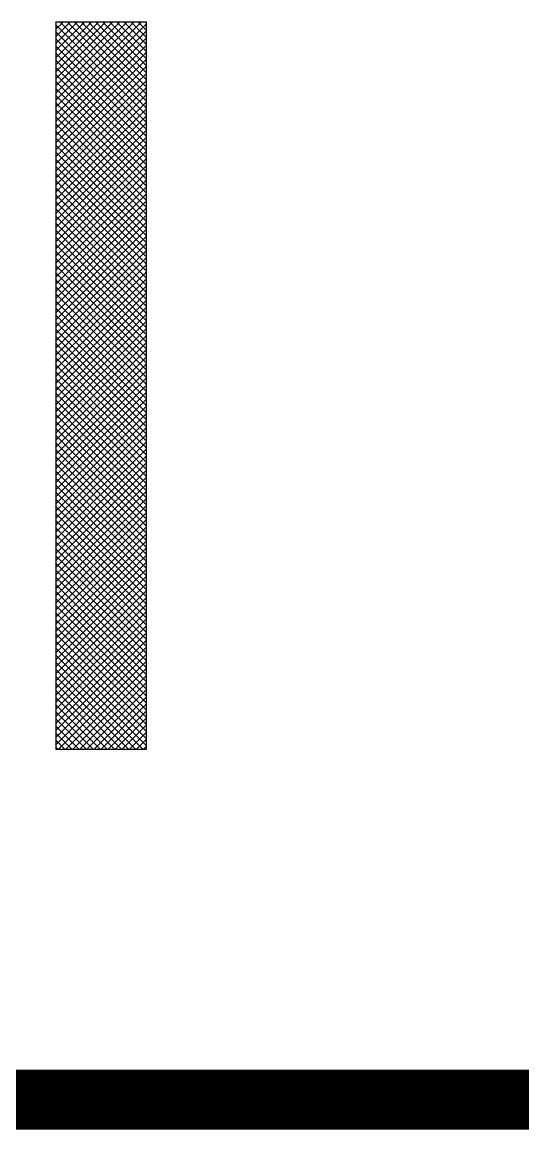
# Model space of a CAD drawing. Extents: x 610887 to 611781, y -400493 to -399849.
# Drawn here: x 611060.43 to 611065.1, y -400442.33 to -400431.99 of the extents above; entities that cross this region are included whole.
import ezdxf

# ---------------------------------------------------------------- set-up
doc = ezdxf.new("R2010")
doc.units = 0
doc.header["$LTSCALE"] = 1000
doc.layers.get('0').update_dxf_attribs({"linetype": 'CONTINUOUS'})
doc.layers.add('9-BOX', color=7, linetype='CONTINUOUS')

# ---------------------------------------------------------------- blocks, each defined once
blk = doc.blocks.new('*X15')
at = {"color": 0}
for p, q in [((237825.699, 346149.331), (237826.766, 346150.398)), ((237825.699, 346149.42), (237826.677, 346150.398)), ((237825.699, 346149.508), (237826.589, 346150.398)), ((237825.699, 346149.597), (237826.5, 346150.398)), ((237825.699, 346149.685), (237826.412, 346150.398)), ((237825.699, 346149.773), (237826.324, 346150.398)), ((237825.699, 346149.862), (237826.235, 346150.398)), ((237825.699, 346149.95), (237826.147, 346150.398)), ((237825.699, 346150.038), (237826.059, 346150.398)), ((237825.699, 346150.127), (237825.97, 346150.398)), ((237825.699, 346150.215), (237825.882, 346150.398)), ((237825.699, 346150.304), (237825.793, 346150.398)), ((237825.699, 346150.392), (237825.705, 346150.398)), ((237826.833, 346149.323), (237825.758, 346150.398)), ((237826.833, 346149.411), (237825.846, 346150.398)), ((237826.833, 346149.5), (237825.935, 346150.398)), ((237826.833, 346149.588), (237826.023, 346150.398)), ((237826.833, 346149.677), (237826.112, 346150.398)), ((237826.833, 346149.765), (237826.2, 346150.398)), ((237826.833, 346149.853), (237826.288, 346150.398)), ((237826.833, 346149.942), (237826.377, 346150.398)), ((237826.833, 346150.03), (237826.465, 346150.398)), ((237826.833, 346150.119), (237826.554, 346150.398)), ((237826.833, 346150.207), (237826.642, 346150.398)), ((237826.833, 346150.295), (237826.73, 346150.398)), ((237826.833, 346150.384), (237826.819, 346150.398)), ((237825.699, 346149.243), (237826.833, 346150.377)), ((237826.833, 346149.235), (237825.699, 346150.369)), ((237825.699, 346149.155), (237826.833, 346150.289)), ((237826.833, 346149.146), (237825.699, 346150.28)), ((237825.699, 346149.066), (237826.833, 346150.2)), ((237826.833, 346149.058), (237825.699, 346150.192)), ((237825.699, 346148.978), (237826.833, 346150.112)), ((237826.833, 346148.97), (237825.699, 346150.104)), ((237825.699, 346148.889), (237826.833, 346150.023)), ((237826.833, 346148.881), (237825.699, 346150.015)), ((237825.699, 346148.801), (237826.833, 346149.935)), ((237826.833, 346148.793), (237825.699, 346149.927)), ((237825.699, 346148.713), (237826.833, 346149.847)), ((237826.833, 346148.704), (237825.699, 346149.838)), ((237825.699, 346148.624), (237826.833, 346149.758)), ((237826.833, 346148.616), (237825.699, 346149.75)), ((237825.699, 346148.536), (237826.833, 346149.67)), ((237826.833, 346148.528), (237825.699, 346149.662)), ((237825.699, 346148.447), (237826.833, 346149.581)), ((237826.833, 346148.439), (237825.699, 346149.573)), ((237825.699, 346148.359), (237826.833, 346149.493)), ((237826.833, 346148.351), (237825.699, 346149.485)), ((237825.699, 346148.271), (237826.833, 346149.405)), ((237826.833, 346148.262), (237825.699, 346149.396)), ((237825.699, 346148.182), (237826.833, 346149.316)), ((237826.833, 346148.174), (237825.699, 346149.308)), ((237825.699, 346148.094), (237826.833, 346149.228)), ((237826.833, 346148.086), (237825.699, 346149.22)), ((237825.699, 346148.006), (237826.833, 346149.14)), ((237826.833, 346147.997), (237825.699, 346149.131)), ((237825.699, 346147.917), (237826.833, 346149.051)), ((237826.833, 346147.909), (237825.699, 346149.043)), ((237825.699, 346147.829), (237826.833, 346148.963)), ((237826.833, 346147.82), (237825.699, 346148.954)), ((237825.699, 346147.74), (237826.833, 346148.874)), ((237826.833, 346147.732), (237825.699, 346148.866)), ((237825.699, 346147.652), (237826.833, 346148.786)), ((237826.833, 346147.644), (237825.699, 346148.778)), ((237825.699, 346147.564), (237826.833, 346148.698)), ((237826.833, 346147.555), (237825.699, 346148.689)), ((237825.699, 346147.475), (237826.833, 346148.609)), ((237826.833, 346147.467), (237825.699, 346148.601)), ((237825.699, 346147.387), (237826.833, 346148.521)), ((237826.833, 346147.379), (237825.699, 346148.513)), ((237825.699, 346147.298), (237826.833, 346148.432)), ((237826.833, 346147.29), (237825.699, 346148.424)), ((237825.699, 346147.21), (237826.833, 346148.344)), ((237826.833, 346147.202), (237825.699, 346148.336)), ((237825.699, 346147.122), (237826.833, 346148.256)), ((237826.833, 346147.113), (237825.699, 346148.247)), ((237825.699, 346147.033), (237826.833, 346148.167)), ((237826.833, 346147.025), (237825.699, 346148.159)), ((237825.699, 346146.945), (237826.833, 346148.079)), ((237826.833, 346146.937), (237825.699, 346148.071)), ((237825.699, 346146.856), (237826.833, 346147.99)), ((237826.833, 346146.848), (237825.699, 346147.982)), ((237825.699, 346146.768), (237826.833, 346147.902)), ((237826.833, 346146.76), (237825.699, 346147.894)), ((237825.699, 346146.68), (237826.833, 346147.814)), ((237826.833, 346146.671), (237825.699, 346147.805)), ((237825.699, 346146.591), (237826.833, 346147.725)), ((237826.833, 346146.583), (237825.699, 346147.717)), ((237825.699, 346146.503), (237826.833, 346147.637)), ((237826.833, 346146.495), (237825.699, 346147.629)), ((237825.699, 346146.415), (237826.833, 346147.549)), ((237826.833, 346146.406), (237825.699, 346147.54)), ((237825.699, 346146.326), (237826.833, 346147.46)), ((237826.833, 346146.318), (237825.699, 346147.452)), ((237825.699, 346146.238), (237826.833, 346147.372)), ((237826.833, 346146.229), (237825.699, 346147.363)), ((237825.699, 346146.149), (237826.833, 346147.283)), ((237826.833, 346146.141), (237825.699, 346147.275)), ((237825.699, 346146.061), (237826.833, 346147.195)), ((237826.833, 346146.053), (237825.699, 346147.187)), ((237825.699, 346145.973), (237826.833, 346147.107)), ((237826.833, 346145.964), (237825.699, 346147.098)), ((237825.699, 346145.884), (237826.833, 346147.018)), ((237826.833, 346145.876), (237825.699, 346147.01)), ((237825.699, 346145.796), (237826.833, 346146.93)), ((237826.833, 346145.788), (237825.699, 346146.922)), ((237825.699, 346145.707), (237826.833, 346146.841)), ((237826.833, 346145.699), (237825.699, 346146.833)), ((237825.699, 346145.619), (237826.833, 346146.753)), ((237826.833, 346145.611), (237825.699, 346146.745)), ((237825.699, 346145.531), (237826.833, 346146.665)), ((237826.833, 346145.522), (237825.699, 346146.656)), ((237825.699, 346145.442), (237826.833, 346146.576)), ((237826.833, 346145.434), (237825.699, 346146.568)), ((237825.699, 346145.354), (237826.833, 346146.488)), ((237826.833, 346145.346), (237825.699, 346146.48)), ((237825.699, 346145.265), (237826.833, 346146.399)), ((237826.833, 346145.257), (237825.699, 346146.391)), ((237825.699, 346145.177), (237826.833, 346146.311)), ((237826.833, 346145.169), (237825.699, 346146.303)), ((237825.699, 346145.089), (237826.833, 346146.223)), ((237826.833, 346145.08), (237825.699, 346146.214)), ((237825.699, 346145), (237826.833, 346146.134)), ((237826.833, 346144.992), (237825.699, 346146.126)), ((237825.699, 346144.912), (237826.833, 346146.046)), ((237826.833, 346144.904), (237825.699, 346146.038)), ((237825.699, 346144.824), (237826.833, 346145.958)), ((237826.833, 346144.815), (237825.699, 346145.949)), ((237825.699, 346144.735), (237826.833, 346145.869)), ((237826.833, 346144.727), (237825.699, 346145.861)), ((237825.699, 346144.647), (237826.833, 346145.781)), ((237826.833, 346144.638), (237825.699, 346145.772)), ((237825.699, 346144.558), (237826.833, 346145.692)), ((237826.833, 346144.55), (237825.699, 346145.684)), ((237825.699, 346144.47), (237826.833, 346145.604)), ((237826.833, 346144.462), (237825.699, 346145.596)), ((237825.699, 346144.382), (237826.833, 346145.516)), ((237826.833, 346144.373), (237825.699, 346145.507)), ((237825.699, 346144.293), (237826.833, 346145.427)), ((237826.833, 346144.285), (237825.699, 346145.419)), ((237825.699, 346144.205), (237826.833, 346145.339)), ((237826.833, 346144.197), (237825.699, 346145.331)), ((237825.699, 346144.116), (237826.833, 346145.25)), ((237826.833, 346144.108), (237825.699, 346145.242)), ((237825.699, 346144.028), (237826.833, 346145.162)), ((237826.833, 346144.02), (237825.699, 346145.154)), ((237825.699, 346143.94), (237826.833, 346145.074)), ((237826.833, 346143.931), (237825.699, 346145.065)), ((237825.699, 346143.851), (237826.833, 346144.985)), ((237826.833, 346143.843), (237825.699, 346144.977)), ((237825.699, 346143.763), (237826.833, 346144.897)), ((237826.833, 346143.755), (237825.699, 346144.889)), ((237825.699, 346143.674), (237826.833, 346144.808)), ((237826.833, 346143.666), (237825.699, 346144.8)), ((237825.699, 346143.586), (237826.833, 346144.72)), ((237826.833, 346143.578), (237825.699, 346144.712)), ((237825.699, 346143.498), (237826.833, 346144.632)), ((237826.833, 346143.489), (237825.699, 346144.623)), ((237825.699, 346143.409), (237826.833, 346144.543)), ((237826.833, 346143.401), (237825.699, 346144.535)), ((237825.699, 346143.321), (237826.833, 346144.455)), ((237826.833, 346143.313), (237825.699, 346144.447)), ((237825.699, 346143.233), (237826.833, 346144.367)), ((237826.833, 346143.224), (237825.699, 346144.358)), ((237825.699, 346143.144), (237826.833, 346144.278)), ((237826.833, 346143.136), (237825.699, 346144.27)), ((237825.699, 346143.056), (237826.833, 346144.19)), ((237826.833, 346143.047), (237825.699, 346144.181)), ((237825.699, 346142.967), (237826.833, 346144.101)), ((237826.833, 346142.959), (237825.699, 346144.093)), ((237825.699, 346142.879), (237826.833, 346144.013)), ((237826.833, 346142.871), (237825.699, 346144.005)), ((237825.699, 346142.791), (237826.833, 346143.925)), ((237826.833, 346142.782), (237825.699, 346143.916)), ((237825.699, 346142.702), (237826.833, 346143.836)), ((237826.833, 346142.694), (237825.699, 346143.828)), ((237825.699, 346142.614), (237826.833, 346143.748)), ((237826.833, 346142.606), (237825.699, 346143.74)), ((237825.699, 346142.525), (237826.833, 346143.659)), ((237826.833, 346142.517), (237825.699, 346143.651)), ((237825.699, 346142.437), (237826.833, 346143.571)), ((237826.833, 346142.429), (237825.699, 346143.563)), ((237825.699, 346142.349), (237826.833, 346143.483)), ((237826.833, 346142.34), (237825.699, 346143.474)), ((237825.699, 346142.26), (237826.833, 346143.394)), ((237826.833, 346142.252), (237825.699, 346143.386)), ((237825.699, 346142.172), (237826.833, 346143.306)), ((237826.833, 346142.164), (237825.699, 346143.298)), ((237825.699, 346142.084), (237826.833, 346143.218)), ((237826.833, 346142.075), (237825.699, 346143.209)), ((237825.699, 346141.995), (237826.833, 346143.129)), ((237826.833, 346141.987), (237825.699, 346143.121)), ((237825.699, 346141.907), (237826.833, 346143.041)), ((237826.833, 346141.898), (237825.699, 346143.032)), ((237825.699, 346141.818), (237826.833, 346142.952)), ((237826.833, 346141.81), (237825.699, 346142.944)), ((237825.699, 346141.73), (237826.833, 346142.864)), ((237826.833, 346141.722), (237825.699, 346142.856)), ((237825.699, 346141.642), (237826.833, 346142.776)), ((237826.833, 346141.633), (237825.699, 346142.767)), ((237825.699, 346141.553), (237826.833, 346142.687)), ((237826.833, 346141.545), (237825.699, 346142.679)), ((237825.699, 346141.465), (237826.833, 346142.599)), ((237826.833, 346141.456), (237825.699, 346142.59)), ((237825.699, 346141.376), (237826.833, 346142.51)), ((237826.833, 346141.368), (237825.699, 346142.502)), ((237826.787, 346141.326), (237825.699, 346142.414)), ((237825.737, 346141.326), (237826.833, 346142.422)), ((237826.698, 346141.326), (237825.699, 346142.325)), ((237826.61, 346141.326), (237825.699, 346142.237)), ((237825.825, 346141.326), (237826.833, 346142.334)), ((237825.914, 346141.326), (237826.833, 346142.245)), ((237826.522, 346141.326), (237825.699, 346142.149)), ((237826.002, 346141.326), (237826.833, 346142.157)), ((237826.433, 346141.326), (237825.699, 346142.06)), ((237826.345, 346141.326), (237825.699, 346141.972)), ((237826.091, 346141.326), (237826.833, 346142.068)), ((237826.179, 346141.326), (237826.833, 346141.98)), ((237826.256, 346141.326), (237825.699, 346141.883)), ((237826.267, 346141.326), (237826.833, 346141.892)), ((237826.168, 346141.326), (237825.699, 346141.795)), ((237826.08, 346141.326), (237825.699, 346141.707)), ((237826.356, 346141.326), (237826.833, 346141.803)), ((237826.444, 346141.326), (237826.833, 346141.715)), ((237825.991, 346141.326), (237825.699, 346141.618)), ((237826.532, 346141.326), (237826.833, 346141.627)), ((237825.903, 346141.326), (237825.699, 346141.53)), ((237825.814, 346141.326), (237825.699, 346141.441)), ((237826.621, 346141.326), (237826.833, 346141.538)), ((237826.709, 346141.326), (237826.833, 346141.45)), ((237825.726, 346141.326), (237825.699, 346141.353)), ((237826.798, 346141.326), (237826.833, 346141.361))]:
    blk.add_line(p, q, dxfattribs=at)
blk = doc.blocks.new('*X5')
at = {"color": 0}
for p, q in [((237825.699, 346149.331), (237826.766, 346150.398)), ((237825.699, 346149.42), (237826.677, 346150.398)), ((237825.699, 346149.508), (237826.589, 346150.398)), ((237825.699, 346149.597), (237826.5, 346150.398)), ((237825.699, 346149.685), (237826.412, 346150.398)), ((237825.699, 346149.773), (237826.324, 346150.398)), ((237825.699, 346149.862), (237826.235, 346150.398)), ((237825.699, 346149.95), (237826.147, 346150.398)), ((237825.699, 346150.038), (237826.059, 346150.398)), ((237825.699, 346150.127), (237825.97, 346150.398)), ((237825.699, 346150.215), (237825.882, 346150.398)), ((237825.699, 346150.304), (237825.793, 346150.398)), ((237825.699, 346150.392), (237825.705, 346150.398)), ((237826.833, 346149.323), (237825.758, 346150.398)), ((237826.833, 346149.411), (237825.846, 346150.398)), ((237826.833, 346149.5), (237825.935, 346150.398)), ((237826.833, 346149.588), (237826.023, 346150.398)), ((237826.833, 346149.677), (237826.112, 346150.398)), ((237826.833, 346149.765), (237826.2, 346150.398)), ((237826.833, 346149.853), (237826.288, 346150.398)), ((237826.833, 346149.942), (237826.377, 346150.398)), ((237826.833, 346150.03), (237826.465, 346150.398)), ((237826.833, 346150.119), (237826.554, 346150.398)), ((237826.833, 346150.207), (237826.642, 346150.398)), ((237826.833, 346150.295), (237826.73, 346150.398)), ((237826.833, 346150.384), (237826.819, 346150.398)), ((237825.699, 346149.243), (237826.833, 346150.377)), ((237826.833, 346149.235), (237825.699, 346150.369)), ((237825.699, 346149.155), (237826.833, 346150.289)), ((237826.833, 346149.146), (237825.699, 346150.28)), ((237825.699, 346149.066), (237826.833, 346150.2)), ((237826.833, 346149.058), (237825.699, 346150.192)), ((237825.699, 346148.978), (237826.833, 346150.112)), ((237826.833, 346148.97), (237825.699, 346150.104)), ((237825.699, 346148.889), (237826.833, 346150.023)), ((237826.833, 346148.881), (237825.699, 346150.015)), ((237825.699, 346148.801), (237826.833, 346149.935)), ((237826.833, 346148.793), (237825.699, 346149.927)), ((237825.699, 346148.713), (237826.833, 346149.847)), ((237826.833, 346148.704), (237825.699, 346149.838)), ((237825.699, 346148.624), (237826.833, 346149.758)), ((237826.833, 346148.616), (237825.699, 346149.75)), ((237825.699, 346148.536), (237826.833, 346149.67)), ((237826.833, 346148.528), (237825.699, 346149.662)), ((237825.699, 346148.447), (237826.833, 346149.581)), ((237826.833, 346148.439), (237825.699, 346149.573)), ((237825.699, 346148.359), (237826.833, 346149.493)), ((237826.833, 346148.351), (237825.699, 346149.485)), ((237825.699, 346148.271), (237826.833, 346149.405)), ((237826.833, 346148.262), (237825.699, 346149.396)), ((237825.699, 346148.182), (237826.833, 346149.316)), ((237826.833, 346148.174), (237825.699, 346149.308)), ((237825.699, 346148.094), (237826.833, 346149.228)), ((237826.833, 346148.086), (237825.699, 346149.22)), ((237825.699, 346148.006), (237826.833, 346149.14)), ((237826.833, 346147.997), (237825.699, 346149.131)), ((237825.699, 346147.917), (237826.833, 346149.051)), ((237826.833, 346147.909), (237825.699, 346149.043)), ((237825.699, 346147.829), (237826.833, 346148.963)), ((237826.833, 346147.82), (237825.699, 346148.954)), ((237825.699, 346147.74), (237826.833, 346148.874)), ((237826.833, 346147.732), (237825.699, 346148.866)), ((237825.699, 346147.652), (237826.833, 346148.786)), ((237826.833, 346147.644), (237825.699, 346148.778)), ((237825.699, 346147.564), (237826.833, 346148.698)), ((237826.833, 346147.555), (237825.699, 346148.689)), ((237825.699, 346147.475), (237826.833, 346148.609)), ((237826.833, 346147.467), (237825.699, 346148.601)), ((237825.699, 346147.387), (237826.833, 346148.521)), ((237826.833, 346147.379), (237825.699, 346148.513)), ((237825.699, 346147.298), (237826.833, 346148.432)), ((237826.833, 346147.29), (237825.699, 346148.424)), ((237825.699, 346147.21), (237826.833, 346148.344)), ((237826.833, 346147.202), (237825.699, 346148.336)), ((237825.699, 346147.122), (237826.833, 346148.256)), ((237826.833, 346147.113), (237825.699, 346148.247)), ((237825.699, 346147.033), (237826.833, 346148.167)), ((237826.833, 346147.025), (237825.699, 346148.159)), ((237825.699, 346146.945), (237826.833, 346148.079)), ((237826.833, 346146.937), (237825.699, 346148.071)), ((237825.699, 346146.856), (237826.833, 346147.99)), ((237826.833, 346146.848), (237825.699, 346147.982)), ((237825.699, 346146.768), (237826.833, 346147.902)), ((237826.833, 346146.76), (237825.699, 346147.894)), ((237825.699, 346146.68), (237826.833, 346147.814)), ((237826.833, 346146.671), (237825.699, 346147.805)), ((237825.699, 346146.591), (237826.833, 346147.725)), ((237826.833, 346146.583), (237825.699, 346147.717)), ((237825.699, 346146.503), (237826.833, 346147.637)), ((237826.833, 346146.495), (237825.699, 346147.629)), ((237825.699, 346146.415), (237826.833, 346147.549)), ((237826.833, 346146.406), (237825.699, 346147.54)), ((237825.699, 346146.326), (237826.833, 346147.46)), ((237826.833, 346146.318), (237825.699, 346147.452)), ((237825.699, 346146.238), (237826.833, 346147.372)), ((237826.833, 346146.229), (237825.699, 346147.363)), ((237825.699, 346146.149), (237826.833, 346147.283)), ((237826.833, 346146.141), (237825.699, 346147.275)), ((237825.699, 346146.061), (237826.833, 346147.195)), ((237826.833, 346146.053), (237825.699, 346147.187)), ((237825.699, 346145.973), (237826.833, 346147.107)), ((237826.833, 346145.964), (237825.699, 346147.098)), ((237825.699, 346145.884), (237826.833, 346147.018)), ((237826.833, 346145.876), (237825.699, 346147.01)), ((237825.699, 346145.796), (237826.833, 346146.93)), ((237826.833, 346145.788), (237825.699, 346146.922)), ((237825.699, 346145.707), (237826.833, 346146.841)), ((237826.833, 346145.699), (237825.699, 346146.833)), ((237825.699, 346145.619), (237826.833, 346146.753)), ((237826.833, 346145.611), (237825.699, 346146.745)), ((237825.699, 346145.531), (237826.833, 346146.665)), ((237826.833, 346145.522), (237825.699, 346146.656)), ((237825.699, 346145.442), (237826.833, 346146.576)), ((237826.833, 346145.434), (237825.699, 346146.568)), ((237825.699, 346145.354), (237826.833, 346146.488)), ((237826.833, 346145.346), (237825.699, 346146.48)), ((237825.699, 346145.265), (237826.833, 346146.399)), ((237826.833, 346145.257), (237825.699, 346146.391)), ((237825.699, 346145.177), (237826.833, 346146.311)), ((237826.833, 346145.169), (237825.699, 346146.303)), ((237825.699, 346145.089), (237826.833, 346146.223)), ((237826.833, 346145.08), (237825.699, 346146.214)), ((237825.699, 346145), (237826.833, 346146.134)), ((237826.833, 346144.992), (237825.699, 346146.126)), ((237825.699, 346144.912), (237826.833, 346146.046)), ((237826.833, 346144.904), (237825.699, 346146.038)), ((237825.699, 346144.824), (237826.833, 346145.958)), ((237826.833, 346144.815), (237825.699, 346145.949)), ((237825.699, 346144.735), (237826.833, 346145.869)), ((237826.833, 346144.727), (237825.699, 346145.861)), ((237825.699, 346144.647), (237826.833, 346145.781)), ((237826.833, 346144.638), (237825.699, 346145.772)), ((237825.699, 346144.558), (237826.833, 346145.692)), ((237826.833, 346144.55), (237825.699, 346145.684)), ((237825.699, 346144.47), (237826.833, 346145.604)), ((237826.833, 346144.462), (237825.699, 346145.596)), ((237825.699, 346144.382), (237826.833, 346145.516)), ((237826.833, 346144.373), (237825.699, 346145.507)), ((237825.699, 346144.293), (237826.833, 346145.427)), ((237826.833, 346144.285), (237825.699, 346145.419)), ((237825.699, 346144.205), (237826.833, 346145.339)), ((237826.833, 346144.197), (237825.699, 346145.331)), ((237825.699, 346144.116), (237826.833, 346145.25)), ((237826.833, 346144.108), (237825.699, 346145.242)), ((237825.699, 346144.028), (237826.833, 346145.162)), ((237826.833, 346144.02), (237825.699, 346145.154)), ((237825.699, 346143.94), (237826.833, 346145.074)), ((237826.833, 346143.931), (237825.699, 346145.065)), ((237825.699, 346143.851), (237826.833, 346144.985)), ((237826.833, 346143.843), (237825.699, 346144.977)), ((237825.699, 346143.763), (237826.833, 346144.897)), ((237826.833, 346143.755), (237825.699, 346144.889)), ((237825.699, 346143.674), (237826.833, 346144.808)), ((237826.833, 346143.666), (237825.699, 346144.8)), ((237825.699, 346143.586), (237826.833, 346144.72)), ((237826.833, 346143.578), (237825.699, 346144.712)), ((237825.699, 346143.498), (237826.833, 346144.632)), ((237826.833, 346143.489), (237825.699, 346144.623)), ((237825.699, 346143.409), (237826.833, 346144.543)), ((237826.833, 346143.401), (237825.699, 346144.535)), ((237825.699, 346143.321), (237826.833, 346144.455)), ((237826.833, 346143.313), (237825.699, 346144.447)), ((237825.699, 346143.233), (237826.833, 346144.367)), ((237826.833, 346143.224), (237825.699, 346144.358)), ((237825.699, 346143.144), (237826.833, 346144.278)), ((237826.833, 346143.136), (237825.699, 346144.27)), ((237825.699, 346143.056), (237826.833, 346144.19)), ((237826.833, 346143.047), (237825.699, 346144.181)), ((237825.699, 346142.967), (237826.833, 346144.101)), ((237826.833, 346142.959), (237825.699, 346144.093)), ((237825.699, 346142.879), (237826.833, 346144.013)), ((237826.833, 346142.871), (237825.699, 346144.005)), ((237825.699, 346142.791), (237826.833, 346143.925)), ((237826.833, 346142.782), (237825.699, 346143.916)), ((237825.699, 346142.702), (237826.833, 346143.836)), ((237826.833, 346142.694), (237825.699, 346143.828)), ((237825.699, 346142.614), (237826.833, 346143.748)), ((237826.833, 346142.606), (237825.699, 346143.74)), ((237825.699, 346142.525), (237826.833, 346143.659)), ((237826.833, 346142.517), (237825.699, 346143.651)), ((237825.699, 346142.437), (237826.833, 346143.571)), ((237826.833, 346142.429), (237825.699, 346143.563)), ((237825.699, 346142.349), (237826.833, 346143.483)), ((237826.833, 346142.34), (237825.699, 346143.474)), ((237825.699, 346142.26), (237826.833, 346143.394)), ((237826.833, 346142.252), (237825.699, 346143.386)), ((237825.699, 346142.172), (237826.833, 346143.306)), ((237826.833, 346142.164), (237825.699, 346143.298)), ((237825.699, 346142.084), (237826.833, 346143.218)), ((237826.833, 346142.075), (237825.699, 346143.209)), ((237825.699, 346141.995), (237826.833, 346143.129)), ((237826.833, 346141.987), (237825.699, 346143.121)), ((237825.699, 346141.907), (237826.833, 346143.041)), ((237826.833, 346141.898), (237825.699, 346143.032)), ((237825.699, 346141.818), (237826.833, 346142.952)), ((237826.833, 346141.81), (237825.699, 346142.944)), ((237825.699, 346141.73), (237826.833, 346142.864)), ((237826.833, 346141.722), (237825.699, 346142.856)), ((237825.699, 346141.642), (237826.833, 346142.776)), ((237826.833, 346141.633), (237825.699, 346142.767)), ((237825.699, 346141.553), (237826.833, 346142.687)), ((237826.833, 346141.545), (237825.699, 346142.679)), ((237825.699, 346141.465), (237826.833, 346142.599)), ((237826.833, 346141.456), (237825.699, 346142.59)), ((237825.699, 346141.376), (237826.833, 346142.51)), ((237826.833, 346141.368), (237825.699, 346142.502)), ((237826.787, 346141.326), (237825.699, 346142.414)), ((237825.737, 346141.326), (237826.833, 346142.422)), ((237826.698, 346141.326), (237825.699, 346142.325)), ((237826.61, 346141.326), (237825.699, 346142.237)), ((237825.825, 346141.326), (237826.833, 346142.334)), ((237825.914, 346141.326), (237826.833, 346142.245)), ((237826.522, 346141.326), (237825.699, 346142.149)), ((237826.002, 346141.326), (237826.833, 346142.157)), ((237826.433, 346141.326), (237825.699, 346142.06)), ((237826.345, 346141.326), (237825.699, 346141.972)), ((237826.091, 346141.326), (237826.833, 346142.068)), ((237826.179, 346141.326), (237826.833, 346141.98)), ((237826.256, 346141.326), (237825.699, 346141.883)), ((237826.267, 346141.326), (237826.833, 346141.892)), ((237826.168, 346141.326), (237825.699, 346141.795)), ((237826.08, 346141.326), (237825.699, 346141.707)), ((237826.356, 346141.326), (237826.833, 346141.803)), ((237826.444, 346141.326), (237826.833, 346141.715)), ((237825.991, 346141.326), (237825.699, 346141.618)), ((237826.532, 346141.326), (237826.833, 346141.627)), ((237825.903, 346141.326), (237825.699, 346141.53)), ((237825.814, 346141.326), (237825.699, 346141.441)), ((237826.621, 346141.326), (237826.833, 346141.538)), ((237826.709, 346141.326), (237826.833, 346141.45)), ((237825.726, 346141.326), (237825.699, 346141.353)), ((237826.798, 346141.326), (237826.833, 346141.361))]:
    blk.add_line(p, q, dxfattribs=at)

msp = doc.modelspace()

# ---------------------------------------------------------------- linework, layer by layer
at = {"layer": '9-BOX', "linetype": 'Continuous'}
for p, q in [((611060.739, -400431.994), (611060.739, -400438.779)), ((611060.739, -400431.994), (611060.739, -400438.779)), ((611061.587, -400431.994), (611060.739, -400431.994)), ((611061.587, -400431.994), (611060.739, -400431.994)), ((611061.587, -400438.779), (611061.587, -400431.994)), ((611061.587, -400438.779), (611061.587, -400431.994)), ((611060.739, -400438.779), (611061.587, -400438.779)), ((611060.739, -400438.779), (611061.587, -400438.779))]:
    msp.add_line(p, q, dxfattribs=at)
at = {"layer": '9-BOX', "const_width": 0.561}
msp.add_lwpolyline([(610991.261, -400442.051), (611279.615, -400442.051)], dxfattribs=at)

# ---------------------------------------------------------------- block references
at = {"layer": '9-BOX', "xscale": 0.747874584980309, "yscale": 0.7478745854459703, "zscale": 0.747874585471672}
for name in ['*X15', '*X5']:
    msp.add_blockref(name, (433196.942, -659309.079), dxfattribs=at)

doc.saveas('drawing.dxf')
